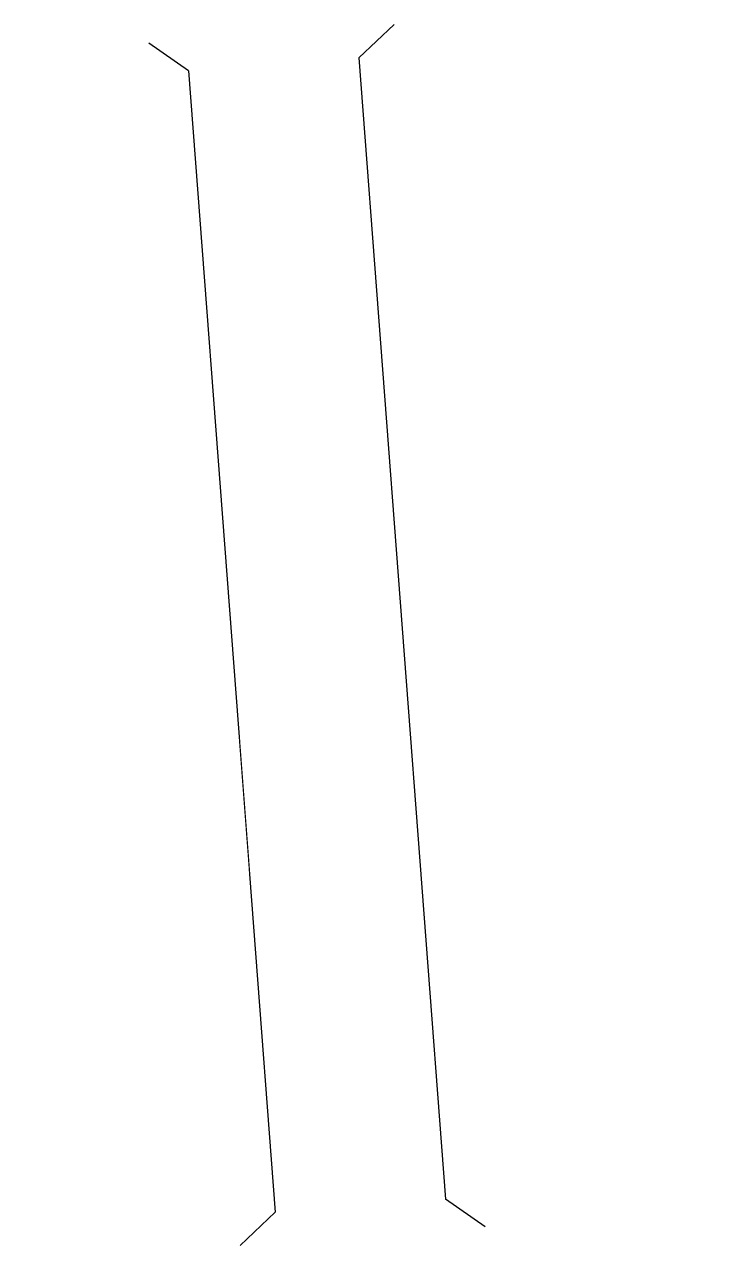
# Model space of a CAD drawing. Header units: metres. Extents: x 608182 to 630035, y 3058423 to 3064204.
# Drawn here: x 627260.2 to 627300.9, y 3063147.7 to 3063219.1 of the extents above; entities that cross this region are included whole.
import ezdxf

# ---------------------------------------------------------------- set-up
doc = ezdxf.new("R2010")
doc.units = ezdxf.units.M
doc.layers.add('C-ROAD', color=7, linetype='Continuous')

msp = doc.modelspace()

# ---------------------------------------------------------------- linework, layer by layer
at = {"layer": 'C-ROAD'}
for p, q in [((627279.818, 3063217.179, 1304.362), (627281.872, 3063219.133, 1306.415)), ((627269.847, 3063216.422, 1304.362), (627267.522, 3063218.044, 1306.415)), ((627279.818, 3063217.179, 1304.362), (627284.886, 3063150.371, 1304.362)), ((627287.211, 3063148.749, 1302.309), (627284.886, 3063150.371, 1304.362)), ((627272.861, 3063147.66, 1302.309), (627274.915, 3063149.614, 1304.362))]:
    msp.add_line(p, q, dxfattribs=at)

# ---------------------------------------------------------------- next in the draw order: wipeouts: each hides what was drawn before it
for points, z in [([(627280.554, 3063217.234), (627285.623, 3063150.427), (627300.861, 3063195.725), (627287.543, 3063214.729)], 1304.938), ([(627270.284, 3063216.455), (627274.692, 3063149.597), (627260.244, 3063182.618), (627262.927, 3063211.564)], 1304.362)]:
    msp.add_wipeout(points).translate(0, 0, z).dxf.layer = 'C-ROAD'

# ---------------------------------------------------------------- next in the draw order: linework, layer by layer
msp.add_line((627269.847, 3063216.422, 1304.362), (627274.915, 3063149.614, 1304.362), dxfattribs=at)

doc.saveas('drawing.dxf')
